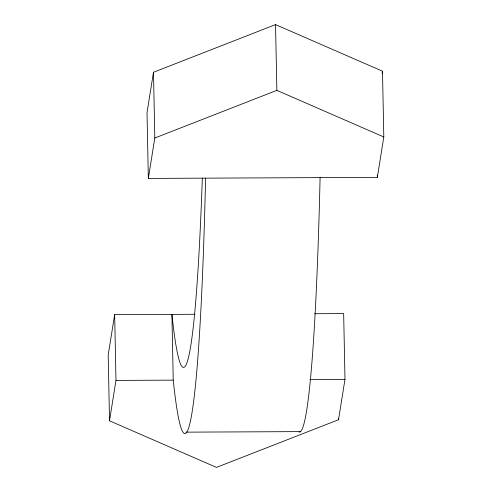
<?xml version="1.0" encoding="UTF-8"?>
<svg xmlns="http://www.w3.org/2000/svg" width="492" height="492" viewBox="0 0 492 492"><rect width="100%" height="100%" fill="white"/><g stroke="black" fill="none" stroke-linecap="round" stroke-linejoin="round"><path stroke-width="0.74" d="M194.961 314.271L114.661 314.646L108.191 355.039L109.513 420.801L216.468 467.4L338.514 419.738L344.984 379.344L343.662 313.588L314.652 313.724M153.486 72.263L147.016 112.656L148.338 178.412L377.339 177.354L383.809 136.96L382.487 71.199L275.532 24.6L153.486 72.263L154.808 138.018L148.338 178.412M109.513 420.801L115.983 380.402L114.661 314.646M382.124 73.443L382.487 71.199M154.808 138.018L276.861 90.356L383.809 136.96M115.983 380.402L173.233 380.138A498.722 25.246 89.7 0 0 205.588 178.147M309.874 379.504L344.984 379.344M185.871 432.148L300.372 431.619M377.296 175.06L377.339 177.354M338.484 418.212L338.514 419.738M275.532 24.6L276.861 90.356M173.233 380.138L171.911 314.382A498.722 25.246 89.7 0 0 202.329 178.165M320.089 177.618A498.722 25.246 89.7 0 1 299.093 432.099"/></g></svg>
